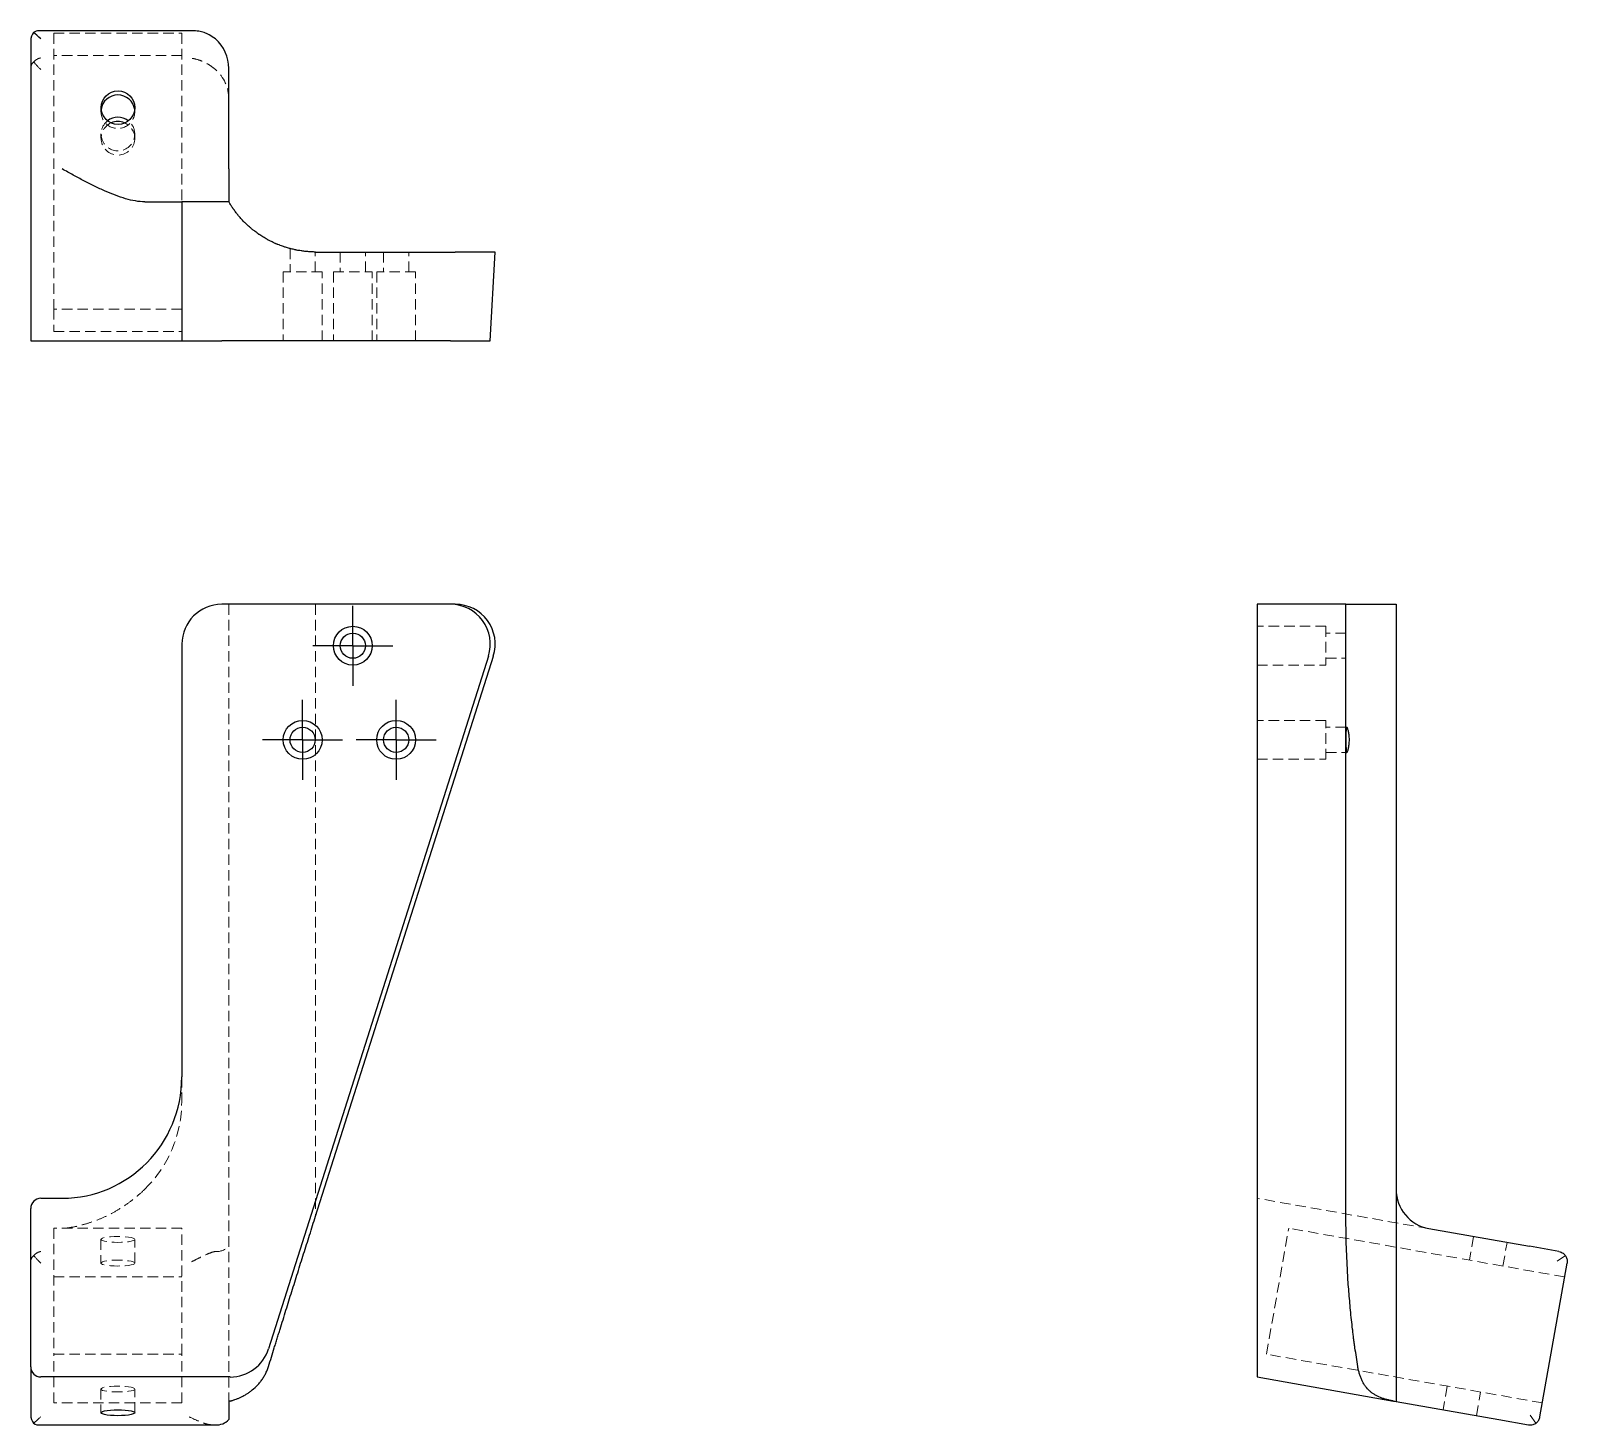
# Model space of a CAD drawing. Header units: millimetres. Extents: x 55 to 242, y 7 to 177.
import ezdxf

# ---------------------------------------------------------------- set-up
doc = ezdxf.new("R2010")
doc.units = ezdxf.units.MM
doc.linetypes.add('HIDDEN', pattern=[1.905, 1.27, -0.635])
doc.layers.add('10', color=7, linetype='Continuous')

# ---------------------------------------------------------------- blocks, each defined once
blk = doc.blocks.new('SW_CENTERMARKSYMBOL_0')
at = {"layer": '10', "color": 0}
for p, q in [((0, 2.5), (0, 4.87)), ((0, 0), (0, 2.5)), ((-2.5, 0), (-4.87, 0)), ((0, 0), (-2.5, 0)), ((0, 0), (0, -2.5)), ((0, 0), (2.5, 0)), ((2.5, 0), (4.87, 0)), ((0, -2.5), (0, -4.87))]:
    blk.add_line(p, q, dxfattribs=at)
blk = doc.blocks.new('SW_CENTERMARKSYMBOL_1')
at = {"layer": '10', "color": 0}
for p, q in [((0, 2.5), (0, 4.87)), ((0, 0), (0, 2.5)), ((-2.5, 0), (-4.87, 0)), ((0, 0), (-2.5, 0)), ((0, 0), (0, -2.5)), ((0, 0), (2.5, 0)), ((2.5, 0), (4.87, 0)), ((0, -2.5), (0, -4.87))]:
    blk.add_line(p, q, dxfattribs=at)
blk = doc.blocks.new('SW_CENTERMARKSYMBOL_2')
at = {"layer": '10', "color": 0}
for p, q in [((0, 2.5), (0, 4.87)), ((0, 0), (0, 2.5)), ((-2.5, 0), (-4.87, 0)), ((0, 0), (-2.5, 0)), ((0, 0), (0, -2.5)), ((0, 0), (2.5, 0)), ((2.5, 0), (4.87, 0)), ((0, -2.5), (0, -4.87))]:
    blk.add_line(p, q, dxfattribs=at)

msp = doc.modelspace()

# ---------------------------------------------------------------- linework, layer by layer
at = {"color": 7, "linetype": 'Continuous', "lineweight": 25}
for p, q in [((74.4, 176.89), (55.71, 176.89)), ((54.71, 175.68), (54.71, 139.11)), ((78.84, 160.05), (78.84, 172.3)), ((78.84, 160.05), (78.84, 156.04)), ((68.59, 156.04), (73.11, 156.04)), ((73.11, 156.04), (73.11, 139.11)), ((77.97, 156.04), (73.11, 156.04)), ((78.84, 156.04), (77.97, 156.04)), ((89.41, 149.92), (106.43, 149.92)), ((111.29, 149.92), (106.43, 149.92)), ((110.69, 139.11), (111.29, 149.92)), ((54.71, 139.11), (55.92, 139.11)), ((55.92, 139.11), (58.55, 139.11)), ((58.55, 139.11), (73.11, 139.11)), ((73.11, 139.11), (77.97, 139.11)), ((105.83, 139.11), (77.97, 139.11)), ((105.83, 139.11), (110.69, 139.11)), ((105.83, 107), (77.97, 107)), ((106.43, 107), (105.83, 107)), ((214.92, 107), (204.11, 107)), ((204.11, 107), (204.11, 100.68)), ((214.92, 100.68), (214.92, 107)), ((221.04, 107), (221.04, 35.71)), ((73.11, 102.15), (73.11, 49.41)), ((110.46, 100.68), (83.67, 16.29)), ((89.41, 32.44), (111.07, 100.68)), ((204.11, 100.68), (204.11, 16.29)), ((214.92, 32.44), (214.92, 100.68)), ((221.04, 35.71), (221.04, 9.86)), ((55.92, 34.62), (58.55, 34.62)), ((54.71, 14.08), (54.71, 33.39)), ((225.05, 30.93), (237.3, 28.77)), ((240.89, 28.14), (237.3, 28.77)), ((238.57, 8), (241.87, 26.73)), ((204.11, 16.29), (204.11, 12.85)), ((54.71, 14.08), (54.71, 8.21)), ((79.02, 12.85), (55.92, 12.85)), ((204.11, 12.85), (220.74, 9.91)), ((78.84, 9.86), (78.84, 7.65)), ((221.04, 9.86), (233.58, 7.65)), ((233.58, 7.65), (237.16, 7.02)), ((55.71, 7), (76.92, 7)), ((76.92, 7.03), (77.2, 7.02))]:
    msp.add_line(p, q, dxfattribs=at)
at = {"color": 7, "linetype": 'HIDDEN', "lineweight": 18}
for p, q in [((57.52, 176.58), (57.52, 142.96)), ((57.52, 176.58), (73.11, 176.58)), ((73.11, 176.58), (73.11, 142.96)), ((73.11, 173.87), (57.52, 173.87)), ((63.25, 167.53), (63.25, 167.02)), ((67.38, 167.02), (67.37, 167.27)), ((67.38, 167.02), (67.38, 167.53)), ((63.25, 164.31), (63.25, 163.8)), ((67.38, 163.8), (67.38, 164.31)), ((86.31, 150.34), (86.31, 147.5)), ((89.36, 147.5), (89.36, 149.92)), ((92.42, 149.92), (92.42, 147.5)), ((95.48, 147.5), (95.48, 149.92)), ((97.69, 149.92), (97.69, 147.5)), ((100.75, 147.5), (100.75, 149.92)), ((90.2, 147.5), (85.47, 147.5)), ((85.47, 147.5), (85.47, 139.11)), ((90.2, 139.11), (90.2, 147.5)), ((91.58, 147.5), (96.32, 147.5)), ((91.58, 147.5), (91.58, 139.11)), ((96.32, 139.11), (96.32, 147.5)), ((101.59, 147.5), (96.85, 147.5)), ((96.85, 147.5), (96.85, 139.11)), ((101.59, 139.11), (101.59, 147.5)), ((57.52, 142.96), (57.52, 140.25)), ((73.11, 142.96), (57.52, 142.96)), ((73.11, 140.25), (73.11, 142.96)), ((57.52, 140.25), (73.11, 140.25)), ((78.84, 107), (78.84, 35.71)), ((89.41, 107), (89.41, 32.44)), ((212.5, 104.32), (204.11, 104.32)), ((212.5, 104.32), (212.5, 99.58)), ((214.92, 103.48), (212.5, 103.48)), ((204.11, 99.58), (212.5, 99.58)), ((212.5, 100.42), (214.92, 100.42)), ((212.5, 92.85), (204.11, 92.85)), ((212.5, 88.11), (212.5, 92.85)), ((214.92, 92.01), (212.5, 92.01)), ((215.04, 92.01), (214.92, 92.01)), ((204.11, 88.11), (212.5, 88.11)), ((212.5, 88.96), (214.92, 88.96)), ((214.92, 88.96), (215.05, 88.96)), ((73.11, 49.41), (73.11, 46.42)), ((78.84, 35.71), (78.84, 9.86)), ((225.05, 30.93), (204.11, 34.62)), ((57.52, 30.97), (57.52, 15.62)), ((73.11, 30.97), (57.52, 30.97)), ((73.11, 15.62), (73.11, 30.97)), ((205.25, 15.62), (207.96, 30.97)), ((241.58, 25.04), (207.96, 30.97)), ((230.49, 29.97), (229.98, 27.09)), ((63.25, 29.61), (63.25, 26.73)), ((67.38, 26.73), (67.38, 29.61)), ((234.05, 26.37), (234.56, 29.25)), ((241.67, 27.64), (240.68, 26.94)), ((57.52, 25.04), (73.11, 25.04)), ((57.52, 15.62), (73.11, 15.62)), ((57.52, 9.69), (57.52, 15.62)), ((73.11, 9.69), (73.11, 15.62)), ((238.87, 9.69), (205.25, 15.62)), ((63.25, 11.38), (63.25, 8.49)), ((67.38, 8.49), (67.38, 11.38)), ((227.28, 11.73), (226.77, 8.85)), ((73.11, 9.69), (57.52, 9.69)), ((230.83, 8.13), (231.34, 11.02)), ((237.38, 8.21), (238.07, 7.22))]:
    msp.add_line(p, q, dxfattribs=at)
at = {"color": 7, "linetype": 'HIDDEN', "lineweight": 18, "flags": 128}
for points in [[(67.38, 29.61), (67.33, 29.69), (67.18, 29.77), (66.93, 29.84), (66.6, 29.89), (66.21, 29.94), (65.78, 29.96), (65.32, 29.97), (64.86, 29.96), (64.42, 29.94), (64.03, 29.89), (63.7, 29.84), (63.46, 29.77), (63.31, 29.69), (63.25, 29.61), (63.31, 29.53), (63.46, 29.46), (63.7, 29.39), (64.03, 29.33), (64.42, 29.29), (64.86, 29.26), (65.32, 29.25), (65.78, 29.26), (66.21, 29.29), (66.6, 29.33), (66.93, 29.39), (67.18, 29.46), (67.33, 29.53), (67.38, 29.61)], [(67.38, 26.73), (67.33, 26.65), (67.18, 26.57), (66.93, 26.51), (66.6, 26.45), (66.21, 26.41), (65.78, 26.38), (65.32, 26.37), (64.86, 26.38), (64.42, 26.41), (64.03, 26.45), (63.7, 26.51), (63.46, 26.57), (63.31, 26.65), (63.25, 26.73), (63.31, 26.81), (63.46, 26.89), (63.7, 26.95), (64.03, 27.01), (64.42, 27.05), (64.86, 27.08), (65.32, 27.09), (65.78, 27.08), (66.21, 27.05), (66.6, 27.01), (66.93, 26.95), (67.18, 26.89), (67.33, 26.81), (67.38, 26.73)], [(67.38, 11.38), (67.33, 11.46), (67.18, 11.53), (66.93, 11.6), (66.6, 11.66), (66.21, 11.7), (65.78, 11.73), (65.32, 11.73), (64.86, 11.73), (64.42, 11.7), (64.03, 11.66), (63.7, 11.6), (63.46, 11.53), (63.31, 11.46), (63.25, 11.38), (63.31, 11.3), (63.46, 11.22), (63.7, 11.15), (64.03, 11.1), (64.42, 11.05), (64.86, 11.03), (65.32, 11.02), (65.78, 11.03), (66.21, 11.05), (66.6, 11.1), (66.93, 11.15), (67.18, 11.22), (67.33, 11.3), (67.38, 11.38)]]:
    msp.add_lwpolyline(points, dxfattribs=at)
at = {"color": 7, "linetype": 'Continuous', "lineweight": 25, "flags": 128}
msp.add_lwpolyline([(67.38, 8.49), (67.33, 8.41), (67.18, 8.34), (66.93, 8.27), (66.6, 8.21), (66.21, 8.17), (65.78, 8.14), (65.32, 8.13), (64.86, 8.14), (64.42, 8.17), (64.03, 8.21), (63.7, 8.27), (63.46, 8.34), (63.31, 8.41), (63.25, 8.49), (63.31, 8.57), (63.46, 8.65), (63.7, 8.72), (64.03, 8.77), (64.42, 8.82), (64.86, 8.84), (65.32, 8.85), (65.78, 8.84), (66.21, 8.82), (66.6, 8.77), (66.93, 8.72), (67.18, 8.65), (67.33, 8.57), (67.38, 8.49)], dxfattribs=at)
at = {"color": 7, "linetype": 'Continuous', "lineweight": 25}
for centre, radius in [((65.34, 167.52), 2.04), ((93.95, 101.95), 2.37), ((93.95, 101.95), 1.53), ((87.83, 90.48), 2.37), ((87.83, 90.48), 1.53), ((99.22, 90.48), 2.37), ((99.22, 90.48), 1.53)]:
    msp.add_circle(centre, radius, dxfattribs=at)
for centre, radius, start, end in [((74.09, 172.3), 4.75, 0.0958, 49.1557), ((65.32, 166.99), 2.07, 7.8373, 172.1627), ((65.32, 164.25), 2.09, 52.7971, 127.2029), ((65.32, 163.74), 2.09, 66.7328, 113.2672), ((77.97, 102.15), 4.85, 90, 180), ((225.89, 35.71), 4.85, 180, 260), ((77.34, 9.1), 2.09, 266.0815, 315.9994)]:
    msp.add_arc(centre, radius, start, end, dxfattribs=at)
at = {"color": 7, "linetype": 'HIDDEN', "lineweight": 18}
for centre, radius, start, end in [((74.09, 168.57), 4.75, 0.0958, 49.1557), ((65.32, 167.04), 2.06, 173.5233, 359.4), ((65.33, 164.3), 2.05, 128.2539, 0.1383), ((65.33, 163.79), 2.05, 114.2021, 0.2095), ((65.35, 163.79), 2.03, 0.2653, 66.9305), ((65.36, 164.3), 2.02, 0.1423, 52.8534), ((77.34, 30.22), 2.09, 266.0815, 315.9994)]:
    msp.add_arc(centre, radius, start, end, dxfattribs=at)
at = {"color": 7, "linetype": 'Continuous', "lineweight": 25}
for centre, major_axis, ratio, start_param, end_param in [((55.92, 175.68), (0, 1.41), 0.863218, 0.785398, 1.570796), ((55.92, 175.68), (-0.929, 0.929), 0.8391, 5.585054, 6.195919), ((55.92, 175.68), (-1.21, 1.21), 0.087489, 4.799655, 5.585054), ((105.83, 102.15), (4.86, 0), 0.998437, 5.976259, 7.853982), ((106.43, 102.15), (4.86, 0), 0.998437, 5.976259, 7.853982), ((58.55, 49.41), (0, -14.78), 0.984808, 0, 1.570796), ((55.92, 33.39), (0, 1.23), 0.984808, 0, 1.570796), ((79.02, 17.81), (0, -4.97), 0.984808, 0, 1.258977), ((55.92, 14.08), (0, -1.23), 0.984808, 4.712389, 6.283185), ((55.92, 8.21), (0, 1.41), 0.863218, 1.570796, 2.356194), ((55.92, 8.21), (0.929, 0.929), 0.8391, 3.228859, 4.014257)]:
    msp.add_ellipse(centre, major_axis=major_axis, ratio=ratio, start_param=start_param, end_param=end_param, dxfattribs=at)
at = {"color": 7, "linetype": 'HIDDEN', "lineweight": 18}
for centre, major_axis, ratio, start_param, end_param in [((55.92, 175.68), (-0.929, 0.929), 0.8391, 5.410521, 5.585054), ((55.92, 172.38), (1.21, 0), 0.81116, 2.356194, 3.141593), ((55.92, 172.38), (0.929, 0.929), 0.8391, 0.872665, 1.658063), ((55.92, 172.38), (-1.21, 1.21), 0.087489, 0.872665, 1.658063), ((58.55, 46.42), (0, -14.78), 0.984808, 0.760416, 1.570796), ((55.92, 26.94), (0.929, 0.929), 0.8391, 0.872665, 1.658063), ((55.92, 26.94), (1.21, 0), 0.81116, 2.356194, 3.141593), ((55.92, 26.94), (-1.21, 1.21), 0.087489, 0.872665, 1.658063), ((55.92, 8.21), (1.21, 1.21), 0.087489, 3.839724, 4.625123)]:
    msp.add_ellipse(centre, major_axis=major_axis, ratio=ratio, start_param=start_param, end_param=end_param, dxfattribs=at)
for points, knots in [([(74.4, 176.86), (74.27, 176.87), (74.13, 176.89), (73.99, 176.87), (73.99, 176.87)], [0, 0, 0, 0, 0.973747, 1, 1, 1, 1]), ([(77.2, 172.16), (76.96, 172.37), (76.71, 172.56), (76.19, 172.89), (75.92, 173.03), (75.38, 173.26), (75.1, 173.36), (74.55, 173.5), (74.27, 173.55), (73.99, 173.57)], [0, 0, 0, 0, 0.25, 0.25, 0.5, 0.5, 0.75, 0.75, 1, 1, 1, 1]), ([(68.59, 35.71), (68.22, 35.36), (67.84, 35.02), (67.07, 34.39), (66.67, 34.09), (65.86, 33.53), (65.44, 33.27), (64.61, 32.8), (64.19, 32.58), (63.34, 32.19), (62.92, 32.01), (62.05, 31.69), (61.62, 31.55), (60.74, 31.31), (60.31, 31.2), (59.65, 31.08), (59.43, 31.04), (58.99, 30.98), (58.77, 30.95), (58.55, 30.93)], [0, 0, 0, 0, 0.125, 0.125, 0.25, 0.25, 0.375, 0.375, 0.5, 0.5, 0.625, 0.625, 0.75, 0.75, 0.875, 0.875, 0.9375, 0.9375, 1, 1, 1, 1]), ([(77.2, 28.14), (76.96, 28.1), (76.71, 28.02), (76.19, 27.81), (75.92, 27.69), (75.38, 27.43), (75.1, 27.29), (74.55, 27.01), (74.27, 26.87), (73.99, 26.73)], [0, 0, 0, 0, 0.25, 0.25, 0.5, 0.5, 0.75, 0.75, 1, 1, 1, 1]), ([(73.99, 8), (73.99, 8), (74.39, 7.81), (75.01, 7.51), (75.82, 7.21), (76.41, 7.03), (76.76, 7.03), (76.92, 7.03)], [0, 0, 0, 0, 0.003599, 0.393769, 0.607436, 0.826185, 1, 1, 1, 1])]:
    msp.add_open_spline(points, degree=3, knots=knots, dxfattribs=at)
at = {"color": 7, "linetype": 'Continuous', "lineweight": 25}
for points, knots in [([(77.2, 175.89), (76.95, 176.07), (76.51, 176.4), (75.82, 176.68), (75.14, 176.87), (74.66, 176.86), (74.4, 176.86)], [0, 0, 0, 0, 0.286988, 0.507697, 0.734417, 1, 1, 1, 1]), ([(68.59, 156.04), (68.22, 156.04), (67.84, 156.08), (67.07, 156.21), (66.67, 156.3), (65.86, 156.54), (65.44, 156.68), (64.61, 157), (64.19, 157.17), (63.34, 157.54), (62.92, 157.74), (62.05, 158.16), (61.62, 158.38), (60.74, 158.84), (60.31, 159.07), (59.65, 159.43), (59.43, 159.55), (58.99, 159.8), (58.77, 159.92), (58.55, 160.05)], [0, 0, 0, 0, 0.125, 0.125, 0.25, 0.25, 0.375, 0.375, 0.5, 0.5, 0.625, 0.625, 0.75, 0.75, 0.875, 0.875, 0.9375, 0.9375, 1, 1, 1, 1]), ([(89.41, 149.92), (89.24, 149.93), (89.09, 149.94), (88.96, 149.95), (88.78, 149.96), (88.62, 149.96), (88.45, 149.97), (88.37, 149.98), (88.29, 149.99), (88.21, 149.99), (88.21, 149.99), (88.2, 149.99), (88.2, 150), (88.12, 150), (88.04, 150.01), (87.96, 150.02), (87.88, 150.03), (87.81, 150.05), (87.73, 150.06), (87.71, 150.06), (87.59, 150.08), (87.48, 150.1), (87.38, 150.11), (87.28, 150.13), (87.25, 150.13), (87.25, 150.13), (87.24, 150.13), (87.24, 150.13), (87.16, 150.14), (87.09, 150.16), (87.03, 150.17), (87.02, 150.17), (87.01, 150.18), (87.01, 150.18), (86.92, 150.19), (86.85, 150.21), (86.79, 150.22), (86.79, 150.23), (86.78, 150.23), (86.78, 150.23), (86.7, 150.25), (86.63, 150.27), (86.55, 150.28), (86.4, 150.32), (86.25, 150.36), (86.1, 150.4), (86.03, 150.42), (85.95, 150.44), (85.88, 150.46), (85.88, 150.46), (85.87, 150.46), (85.86, 150.47), (85.75, 150.5), (85.7, 150.52), (85.67, 150.53), (85.66, 150.53), (85.66, 150.53), (85.66, 150.53), (85.61, 150.55), (85.41, 150.62), (85.24, 150.68), (85.14, 150.72), (85.06, 150.75), (85.05, 150.75), (85.01, 150.77), (84.93, 150.79), (84.82, 150.84), (84.8, 150.85), (84.77, 150.86), (84.73, 150.87), (84.7, 150.89), (84.66, 150.9), (84.62, 150.92), (84.59, 150.93), (84.57, 150.94), (84.54, 150.96), (84.52, 150.97), (84.48, 150.99), (84.42, 151.02), (84.31, 151.07), (84.15, 151.14), (84.02, 151.2), (83.93, 151.25), (83.86, 151.28), (83.83, 151.29), (83.83, 151.3), (83.83, 151.3), (83.82, 151.3), (83.77, 151.33), (83.71, 151.36), (83.65, 151.39), (83.64, 151.39), (83.64, 151.4), (83.63, 151.4), (83.57, 151.43), (83.52, 151.46), (83.47, 151.49), (83.43, 151.51), (83.35, 151.56), (83.25, 151.62), (83.13, 151.69), (82.98, 151.78), (82.88, 151.84), (82.76, 151.91), (82.69, 151.96), (82.62, 152.01), (82.58, 152.03), (82.55, 152.06), (82.51, 152.08), (82.46, 152.12), (82.4, 152.17), (82.3, 152.24), (82.26, 152.27), (82.21, 152.31), (82.16, 152.34), (81.99, 152.47), (81.92, 152.52), (81.81, 152.6), (81.76, 152.64), (81.71, 152.68), (81.66, 152.72), (81.65, 152.73), (81.65, 152.73), (81.64, 152.73), (81.6, 152.77), (81.55, 152.81), (81.5, 152.86), (81.5, 152.86), (81.49, 152.87), (81.48, 152.88), (81.42, 152.93), (81.27, 153.07), (81.15, 153.17), (81.08, 153.24), (81.01, 153.3), (81, 153.31), (80.94, 153.36), (80.89, 153.41), (80.83, 153.47), (80.81, 153.49), (80.79, 153.51), (80.77, 153.53), (80.74, 153.56), (80.71, 153.59), (80.68, 153.61), (80.68, 153.62), (80.68, 153.62), (80.67, 153.62), (80.63, 153.67), (80.58, 153.73), (80.52, 153.79), (80.46, 153.86), (80.4, 153.92), (80.38, 153.94), (80.33, 154), (80.28, 154.06), (80.22, 154.12), (80.17, 154.18), (80.12, 154.23), (80.07, 154.29), (80.04, 154.33), (80, 154.37), (79.96, 154.42), (79.95, 154.43), (79.94, 154.44), (79.93, 154.46), (79.84, 154.57), (79.76, 154.67), (79.65, 154.82), (79.55, 154.95), (79.46, 155.08), (79.41, 155.15), (79.4, 155.16), (79.39, 155.18), (79.38, 155.19), (79.33, 155.25), (79.31, 155.29), (79.28, 155.32), (79.28, 155.33), (79.26, 155.35), (79.25, 155.38), (79.25, 155.38), (79.24, 155.38), (79.24, 155.38), (79.22, 155.42), (79.18, 155.48), (79.16, 155.52), (79.14, 155.54), (79.13, 155.56), (79.12, 155.58), (79.09, 155.62), (79.07, 155.66), (79.03, 155.72), (79.02, 155.74), (78.94, 155.88), (78.87, 155.99), (78.86, 156), (78.86, 156.01), (78.85, 156.01), (78.85, 156.02), (78.85, 156.02), (78.85, 156.03), (78.85, 156.03), (78.84, 156.03), (78.84, 156.03), (78.84, 156.03), (78.84, 156.03), (78.84, 156.04), (78.84, 156.04), (78.84, 156.04), (78.84, 156.04)], [-5.089858, -5.089858, -5.089858, -5.089858, -5.028306, -5.028306, -5.028306, -4.949077, -4.949077, -4.949077, -4.912754, -4.912754, -4.912754, -4.911043, -4.911043, -4.911043, -4.876588, -4.876588, -4.876588, -4.847727, -4.847727, -4.847727, -4.841599, -4.841599, -4.841599, -4.836188, -4.836188, -4.836188, -4.835088, -4.835088, -4.835088, -4.81632, -4.81632, -4.81632, -4.814452, -4.814452, -4.814452, -4.788927, -4.788927, -4.788927, -4.786952, -4.786952, -4.786952, -4.753153, -4.753153, -4.753153, -4.68559, -4.68559, -4.68559, -4.652047, -4.652047, -4.652047, -4.648722, -4.648722, -4.648722, -4.590361, -4.590361, -4.590361, -4.586364, -4.586364, -4.586364, -4.506983, -4.506983, -4.506983, -4.457488, -4.457488, -4.457488, -4.347477, -4.347477, -4.347477, -4.317287, -4.317287, -4.317287, -4.281125, -4.281125, -4.281125, -4.257975, -4.257975, -4.257975, -4.240449, -4.240449, -4.240449, -4.207592, -4.207592, -4.207592, -4.184082, -4.184082, -4.184082, -4.180377, -4.180377, -4.180377, -4.125119, -4.125119, -4.125119, -4.118282, -4.118282, -4.118282, -4.065473, -4.065473, -4.065473, -4.022473, -4.022473, -4.022473, -3.970528, -3.970528, -3.970528, -3.912956, -3.912956, -3.912956, -3.876611, -3.876611, -3.876611, -3.814249, -3.814249, -3.814249, -3.786046, -3.786046, -3.786046, -3.677016, -3.677016, -3.677016, -3.622967, -3.622967, -3.622967, -3.61832, -3.61832, -3.61832, -3.570364, -3.570364, -3.570364, -3.564972, -3.564972, -3.564972, -3.529665, -3.529665, -3.529665, -3.505772, -3.505772, -3.505772, -3.394603, -3.394603, -3.394603, -3.353821, -3.353821, -3.353821, -3.29512, -3.29512, -3.29512, -3.289079, -3.289079, -3.289079, -3.204093, -3.204093, -3.204093, -3.101752, -3.101752, -3.101752, -2.84769, -2.84769, -2.84769, -2.607107, -2.607107, -2.607107, -2.423126, -2.423126, -2.423126, -2.364698, -2.364698, -2.364698, -1.897226, -1.897226, -1.897226, -1.496655, -1.496655, -1.496655, -1.407659, -1.407659, -1.407659, -0.964652, -0.964652, -0.964652, -0.854219, -0.854219, -0.854219, -0.848643, -0.848643, -0.848643, -0.665242, -0.665242, -0.665242, -0.56069, -0.56069, -0.56069, -0.375478, -0.375478, -0.375478, -0.324012, -0.324012, -0.324012, -0.320292, -0.320292, -0.320292, -0.318431, -0.318431, -0.318431, -0.317381, -0.317381, -0.317381, -0.316688, -0.316688, -0.316688, -0.316571, -0.316571, -0.316571, -0.316571]), ([(214.92, 107), (214.93, 107), (214.94, 107), (214.95, 107), (214.96, 107), (214.96, 107), (214.97, 107), (214.98, 107), (214.99, 107), (214.99, 107), (214.99, 107), (214.99, 107), (215, 107), (215, 107), (215.01, 107), (215.02, 107), (215.03, 107), (215.05, 107), (215.06, 107), (215.06, 107), (215.08, 107), (215.1, 107), (215.11, 107), (215.13, 107), (215.13, 107), (215.13, 107), (215.13, 107), (215.13, 107), (215.14, 107), (215.16, 107), (215.17, 107), (215.17, 107), (215.18, 107), (215.18, 107), (215.19, 107), (215.21, 107), (215.22, 107), (215.23, 107), (215.23, 107), (215.23, 107), (215.25, 107), (215.27, 107), (215.28, 107), (215.32, 107), (215.36, 107), (215.4, 107), (215.42, 107), (215.44, 107), (215.46, 107), (215.46, 107), (215.46, 107), (215.47, 107), (215.5, 107), (215.52, 107), (215.53, 107), (215.53, 107), (215.53, 107), (215.53, 107), (215.55, 107), (215.62, 107), (215.68, 107), (215.72, 107), (215.75, 107), (215.75, 107), (215.77, 107), (215.79, 107), (215.84, 107), (215.85, 107), (215.86, 107), (215.87, 107), (215.89, 107), (215.9, 107), (215.92, 107), (215.93, 107), (215.94, 107), (215.96, 107), (215.97, 107), (215.99, 107), (216.02, 107), (216.07, 107), (216.14, 107), (216.2, 107), (216.25, 107), (216.28, 107), (216.29, 107), (216.3, 107), (216.3, 107), (216.3, 107), (216.33, 107), (216.36, 107), (216.39, 107), (216.39, 107), (216.4, 107), (216.4, 107), (216.43, 107), (216.46, 107), (216.49, 107), (216.51, 107), (216.56, 107), (216.62, 107), (216.69, 107), (216.78, 107), (216.84, 107), (216.91, 107), (216.96, 107), (217.01, 107), (217.03, 107), (217.06, 107), (217.08, 107), (217.12, 107), (217.17, 107), (217.24, 107), (217.27, 107), (217.31, 107), (217.34, 107), (217.47, 107), (217.52, 107), (217.6, 107), (217.64, 107), (217.68, 107), (217.72, 107), (217.73, 107), (217.73, 107), (217.73, 107), (217.77, 107), (217.81, 107), (217.86, 107), (217.86, 107), (217.87, 107), (217.88, 107), (217.93, 107), (218.07, 107), (218.17, 107), (218.24, 107), (218.3, 107), (218.31, 107), (218.36, 107), (218.41, 107), (218.47, 107), (218.49, 107), (218.51, 107), (218.53, 107), (218.56, 107), (218.59, 107), (218.61, 107), (218.62, 107), (218.62, 107), (218.62, 107), (218.67, 107), (218.73, 107), (218.79, 107), (218.86, 107), (218.92, 107), (218.94, 107), (219, 107), (219.06, 107), (219.12, 107), (219.18, 107), (219.23, 107), (219.29, 107), (219.33, 107), (219.37, 107), (219.42, 107), (219.43, 107), (219.44, 107), (219.46, 107), (219.57, 107), (219.67, 107), (219.82, 107), (219.95, 107), (220.08, 107), (220.15, 107), (220.16, 107), (220.18, 107), (220.19, 107), (220.25, 107), (220.29, 107), (220.32, 107), (220.33, 107), (220.35, 107), (220.38, 107), (220.38, 107), (220.38, 107), (220.38, 107), (220.42, 107), (220.48, 107), (220.52, 107), (220.54, 107), (220.56, 107), (220.58, 107), (220.62, 107), (220.66, 107), (220.72, 107), (220.74, 107), (220.88, 107), (220.99, 107), (221, 107), (221.01, 107), (221.01, 107), (221.02, 107), (221.02, 107), (221.03, 107), (221.03, 107), (221.03, 107), (221.03, 107), (221.03, 107), (221.03, 107), (221.04, 107), (221.04, 107), (221.04, 107), (221.04, 107)], [-5.089858, -5.089858, -5.089858, -5.089858, -5.028306, -5.028306, -5.028306, -4.949077, -4.949077, -4.949077, -4.912754, -4.912754, -4.912754, -4.911043, -4.911043, -4.911043, -4.876588, -4.876588, -4.876588, -4.847727, -4.847727, -4.847727, -4.841599, -4.841599, -4.841599, -4.836188, -4.836188, -4.836188, -4.835088, -4.835088, -4.835088, -4.81632, -4.81632, -4.81632, -4.814452, -4.814452, -4.814452, -4.788927, -4.788927, -4.788927, -4.786952, -4.786952, -4.786952, -4.753153, -4.753153, -4.753153, -4.68559, -4.68559, -4.68559, -4.652047, -4.652047, -4.652047, -4.648722, -4.648722, -4.648722, -4.590361, -4.590361, -4.590361, -4.586364, -4.586364, -4.586364, -4.506983, -4.506983, -4.506983, -4.457488, -4.457488, -4.457488, -4.347477, -4.347477, -4.347477, -4.317287, -4.317287, -4.317287, -4.281125, -4.281125, -4.281125, -4.257975, -4.257975, -4.257975, -4.240449, -4.240449, -4.240449, -4.207592, -4.207592, -4.207592, -4.184082, -4.184082, -4.184082, -4.180377, -4.180377, -4.180377, -4.125119, -4.125119, -4.125119, -4.118282, -4.118282, -4.118282, -4.065473, -4.065473, -4.065473, -4.022473, -4.022473, -4.022473, -3.970528, -3.970528, -3.970528, -3.912956, -3.912956, -3.912956, -3.876611, -3.876611, -3.876611, -3.814249, -3.814249, -3.814249, -3.786046, -3.786046, -3.786046, -3.677016, -3.677016, -3.677016, -3.622967, -3.622967, -3.622967, -3.61832, -3.61832, -3.61832, -3.570364, -3.570364, -3.570364, -3.564972, -3.564972, -3.564972, -3.529665, -3.529665, -3.529665, -3.505772, -3.505772, -3.505772, -3.394603, -3.394603, -3.394603, -3.353821, -3.353821, -3.353821, -3.29512, -3.29512, -3.29512, -3.289079, -3.289079, -3.289079, -3.204093, -3.204093, -3.204093, -3.101752, -3.101752, -3.101752, -2.84769, -2.84769, -2.84769, -2.607107, -2.607107, -2.607107, -2.423126, -2.423126, -2.423126, -2.364698, -2.364698, -2.364698, -1.897226, -1.897226, -1.897226, -1.496655, -1.496655, -1.496655, -1.407659, -1.407659, -1.407659, -0.964652, -0.964652, -0.964652, -0.854219, -0.854219, -0.854219, -0.848643, -0.848643, -0.848643, -0.665242, -0.665242, -0.665242, -0.56069, -0.56069, -0.56069, -0.375478, -0.375478, -0.375478, -0.324012, -0.324012, -0.324012, -0.320292, -0.320292, -0.320292, -0.318431, -0.318431, -0.318431, -0.317381, -0.317381, -0.317381, -0.316688, -0.316688, -0.316688, -0.316571, -0.316571, -0.316571, -0.316571]), ([(215.13, 91.9), (215.14, 91.86), (215.16, 91.81), (215.2, 91.71), (215.21, 91.64), (215.25, 91.5), (215.27, 91.43), (215.29, 91.26), (215.31, 91.17), (215.34, 90.9), (215.35, 90.7), (215.35, 90.3), (215.34, 90.09), (215.31, 89.82), (215.3, 89.73), (215.27, 89.56), (215.25, 89.48), (215.22, 89.34), (215.2, 89.28), (215.17, 89.17), (215.15, 89.12), (215.12, 89.04), (215.11, 89.01), (215.08, 88.97), (215.06, 88.96), (215.03, 88.95), (215.01, 88.96), (214.99, 89), (214.98, 89.03), (214.97, 89.1), (214.97, 89.15), (214.96, 89.26), (214.95, 89.32), (214.94, 89.53), (214.94, 89.7), (214.93, 89.98), (214.93, 90.07), (214.93, 90.27), (214.92, 90.37), (214.92, 90.68), (214.93, 90.88), (214.93, 91.15), (214.94, 91.24), (214.94, 91.41), (214.94, 91.49), (214.95, 91.63), (214.96, 91.7), (214.96, 91.81), (214.97, 91.86), (214.98, 91.93), (214.99, 91.96), (215.01, 92), (215.03, 92.01), (215.06, 92.01), (215.07, 92), (215.1, 91.96), (215.12, 91.94), (215.13, 91.9)], [0, 0, 0, 0, 0.03125, 0.03125, 0.0625, 0.0625, 0.09375, 0.09375, 0.125, 0.125, 0.1875, 0.1875, 0.25, 0.25, 0.28125, 0.28125, 0.3125, 0.3125, 0.34375, 0.34375, 0.375, 0.375, 0.40625, 0.40625, 0.4375, 0.4375, 0.46875, 0.46875, 0.5, 0.5, 0.53125, 0.53125, 0.5625, 0.5625, 0.625, 0.625, 0.65625, 0.65625, 0.6875, 0.6875, 0.75, 0.75, 0.78125, 0.78125, 0.8125, 0.8125, 0.84375, 0.84375, 0.875, 0.875, 0.90625, 0.90625, 0.9375, 0.9375, 0.96875, 0.96875, 1, 1, 1, 1]), ([(83.67, 14.13), (83.79, 14.51), (83.91, 14.89), (84.14, 15.64), (84.26, 16.02), (84.44, 16.59), (84.49, 16.78), (84.61, 17.16), (84.67, 17.35), (84.79, 17.73), (84.85, 17.92), (84.97, 18.3), (85.03, 18.5), (85.2, 19.07), (85.32, 19.45), (85.56, 20.21), (85.68, 20.59), (85.92, 21.35), (86.03, 21.74), (86.27, 22.5), (86.39, 22.88), (86.75, 24.03), (86.99, 24.79), (87.47, 26.32), (87.71, 27.09), (88.07, 28.23), (88.2, 28.62), (88.44, 29.38), (88.56, 29.76), (88.92, 30.91), (89.16, 31.68), (89.41, 32.44)], [0, 0, 0, 0, 0.0625, 0.0625, 0.125, 0.125, 0.15625, 0.15625, 0.1875, 0.1875, 0.21875, 0.21875, 0.25, 0.25, 0.3125, 0.3125, 0.375, 0.375, 0.4375, 0.4375, 0.5, 0.5, 0.625, 0.625, 0.75, 0.75, 0.8125, 0.8125, 0.875, 0.875, 1, 1, 1, 1]), ([(216.38, 14.13), (216.31, 14.51), (216.26, 14.89), (216.15, 15.64), (216.09, 16.02), (216.01, 16.59), (215.98, 16.78), (215.92, 17.16), (215.9, 17.35), (215.85, 17.73), (215.83, 17.92), (215.78, 18.3), (215.76, 18.5), (215.7, 19.07), (215.65, 19.45), (215.57, 20.21), (215.52, 20.59), (215.45, 21.35), (215.42, 21.74), (215.36, 22.5), (215.32, 22.88), (215.23, 24.03), (215.17, 24.79), (215.1, 26.32), (215.06, 27.09), (215.01, 28.23), (214.99, 28.62), (214.97, 29.38), (214.97, 29.76), (214.95, 30.91), (214.93, 31.68), (214.92, 32.44)], [0, 0, 0, 0, 0.0625, 0.0625, 0.125, 0.125, 0.15625, 0.15625, 0.1875, 0.1875, 0.21875, 0.21875, 0.25, 0.25, 0.3125, 0.3125, 0.375, 0.375, 0.4375, 0.4375, 0.5, 0.5, 0.625, 0.625, 0.75, 0.75, 0.8125, 0.8125, 0.875, 0.875, 1, 1, 1, 1]), ([(240.89, 28.14), (241.09, 28.1), (241.26, 28.02), (241.54, 27.81), (241.64, 27.69), (241.8, 27.43), (241.85, 27.29), (241.9, 27.01), (241.9, 26.87), (241.87, 26.73)], [0, 0, 0, 0, 0.25, 0.25, 0.5, 0.5, 0.75, 0.75, 1, 1, 1, 1]), ([(79.02, 9.91), (79.06, 9.93), (79.1, 9.94), (79.19, 9.97), (79.24, 9.98), (79.33, 10.01), (79.38, 10.03), (79.48, 10.06), (79.53, 10.08), (79.68, 10.13), (79.78, 10.17), (79.93, 10.23), (79.99, 10.25), (80.09, 10.3), (80.15, 10.32), (80.42, 10.44), (80.63, 10.55), (80.96, 10.75), (81.08, 10.82), (81.31, 10.97), (81.42, 11.05), (81.75, 11.3), (81.98, 11.49), (82.29, 11.81), (82.39, 11.91), (82.59, 12.15), (82.69, 12.27), (82.88, 12.52), (82.97, 12.65), (83.14, 12.93), (83.22, 13.06), (83.37, 13.35), (83.44, 13.5), (83.57, 13.81), (83.62, 13.97), (83.67, 14.13)], [0, 0, 0, 0, 0.03125, 0.03125, 0.0625, 0.0625, 0.09375, 0.09375, 0.125, 0.125, 0.1875, 0.1875, 0.21875, 0.21875, 0.25, 0.25, 0.375, 0.375, 0.4375, 0.4375, 0.5, 0.5, 0.625, 0.625, 0.6875, 0.6875, 0.75, 0.75, 0.8125, 0.8125, 0.875, 0.875, 0.9375, 0.9375, 1, 1, 1, 1]), ([(220.74, 9.91), (220.67, 9.93), (220.6, 9.94), (220.46, 9.97), (220.39, 9.98), (220.25, 10.01), (220.18, 10.03), (220.05, 10.06), (219.98, 10.08), (219.78, 10.13), (219.64, 10.17), (219.45, 10.23), (219.39, 10.25), (219.26, 10.3), (219.2, 10.32), (218.9, 10.44), (218.66, 10.55), (218.34, 10.75), (218.24, 10.82), (218.03, 10.97), (217.93, 11.05), (217.64, 11.3), (217.48, 11.49), (217.24, 11.81), (217.17, 11.91), (217.02, 12.15), (216.96, 12.27), (216.84, 12.52), (216.79, 12.65), (216.68, 12.93), (216.64, 13.06), (216.55, 13.35), (216.51, 13.5), (216.43, 13.81), (216.4, 13.97), (216.38, 14.13)], [0, 0, 0, 0, 0.03125, 0.03125, 0.0625, 0.0625, 0.09375, 0.09375, 0.125, 0.125, 0.1875, 0.1875, 0.21875, 0.21875, 0.25, 0.25, 0.375, 0.375, 0.4375, 0.4375, 0.5, 0.5, 0.625, 0.625, 0.6875, 0.6875, 0.75, 0.75, 0.8125, 0.8125, 0.875, 0.875, 0.9375, 0.9375, 1, 1, 1, 1]), ([(237.16, 7.02), (237.37, 6.98), (237.56, 7), (237.89, 7.1), (238.03, 7.18), (238.26, 7.37), (238.36, 7.48), (238.5, 7.73), (238.55, 7.87), (238.57, 8)], [0, 0, 0, 0, 0.25, 0.25, 0.5, 0.5, 0.75, 0.75, 1, 1, 1, 1])]:
    msp.add_open_spline(points, degree=3, knots=knots, dxfattribs=at)
for points in [[(79.02, 9.91), (78.96, 9.9), (78.9, 9.88), (78.84, 9.86)], [(220.74, 9.91), (220.84, 9.9), (220.94, 9.88), (221.04, 9.86)]]:
    msp.add_open_spline(points, degree=3, dxfattribs=at)

# ---------------------------------------------------------------- block references
at = {"layer": '10'}
for name, p in [('SW_CENTERMARKSYMBOL_2', (93.95, 101.95)), ('SW_CENTERMARKSYMBOL_1', (87.83, 90.48)), ('SW_CENTERMARKSYMBOL_0', (99.22, 90.48))]:
    msp.add_blockref(name, p, dxfattribs=at)

doc.saveas('drawing.dxf')
